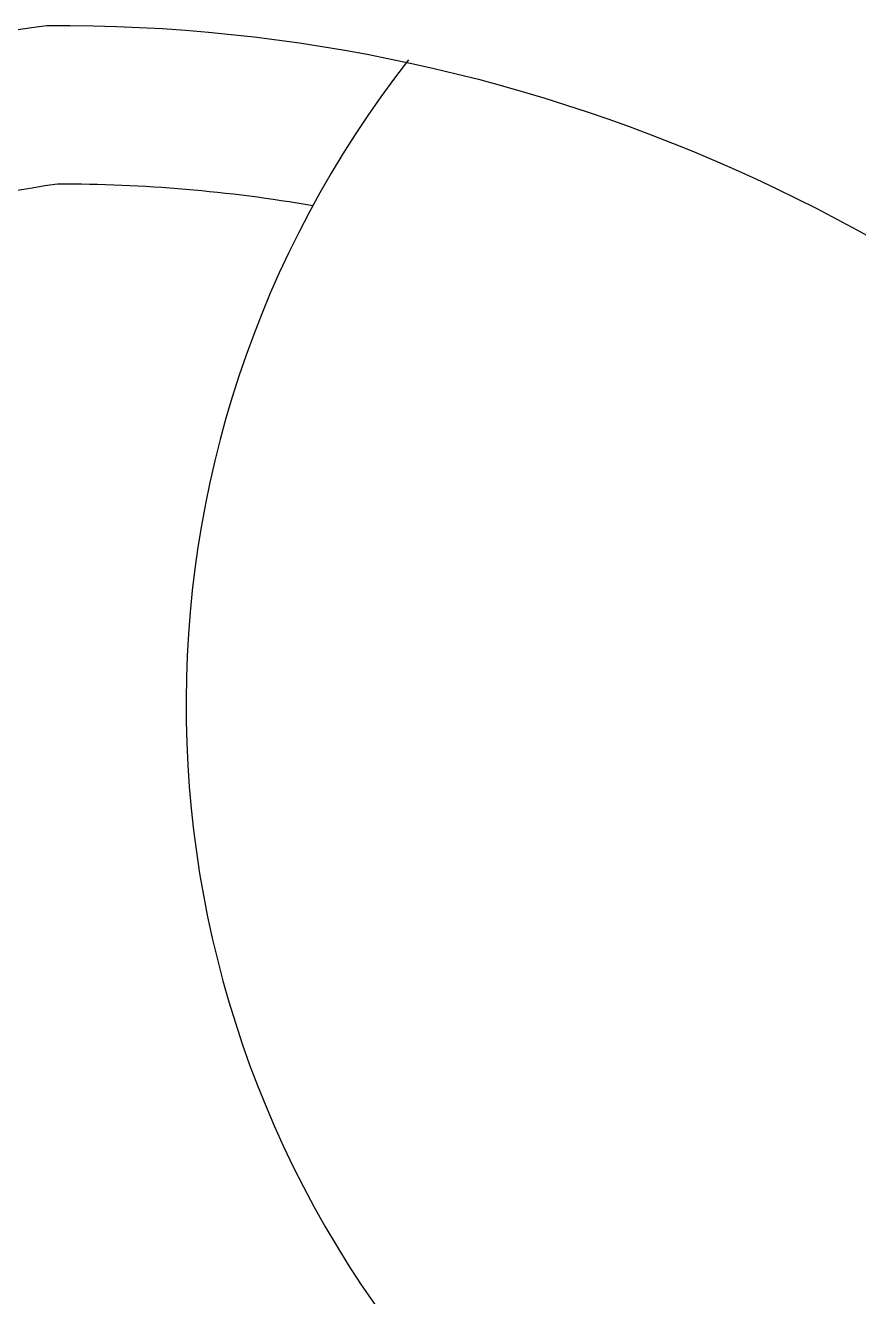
# Model space of a CAD drawing. Extents: x 741 to 1339, y 725 to 848.
# Drawn here: x 1102.2953 to 1102.4531, y 786.9347 to 787.1755 of the extents above; entities that cross this region are included whole.
import ezdxf

# ---------------------------------------------------------------- set-up
doc = ezdxf.new("R2010")
doc.units = 0
doc.header["$MEASUREMENT"] = 0
doc.linetypes.add('CONTINU', pattern=[0])
for name, color, linetype in [('Lay Out', 31, 'CONTINUOUS'), ('PAREDES', 7, 'CONTINUOUS'), ('PENA-008', 8, 'CONTINUOUS')]:
    doc.layers.add(name, color=color, linetype=linetype)

# ---------------------------------------------------------------- blocks, each defined once
blk = doc.blocks.new('A$C12870BC7')
at = {"layer": 'Lay Out', "linetype": 'CONTINU', "ltscale": 0.6}
for points in [[(0.48256, 0.80326, -0.359792), (0.40723, 0.83731), (0.32818, 1.00055, -0.264781), (0.33785, 1.17779, -0.471291), (0.82292, 1.17779, -0.264781), (0.8326, 1.00055), (0.75354, 0.83731, -0.359792), (0.67822, 0.80326, 0.123434), (0.47908, 0.80242)], [(0.76495, 1.19409, -0.042141), (0.79863, 1.16008, -0.261992), (0.80568, 1.0138), (0.72658, 0.85046, -0.361829), (0.68581, 0.83229, 0.123292), (0.47232, 0.83165, -0.339963), (0.4342, 0.85046), (0.35509, 1.0138, -0.261992), (0.36215, 1.16008, -0.042746), (0.39635, 1.19454, -0.042746)]]:
    blk.add_lwpolyline(points, format="xyb", dxfattribs=at)
blk.add_arc((0.58074, 1.26737), 0.19825, 192.0139, 347.8028, dxfattribs=at)
blk = doc.blocks.new('Layout')
at = {"layer": 'PENA-008', "color": 7, "ltscale": 0.2, "rotation": 309.9340696695724}
blk.add_blockref('A$C12870BC7', (1155.44208, 501.92204), dxfattribs=at)

msp = doc.modelspace()

# ---------------------------------------------------------------- block references
at = {"layer": 'PAREDES', "color": 7, "lineweight": 0}
msp.add_blockref('Layout', (-54.26272, 284.75654), dxfattribs=at)

doc.saveas('drawing.dxf')
